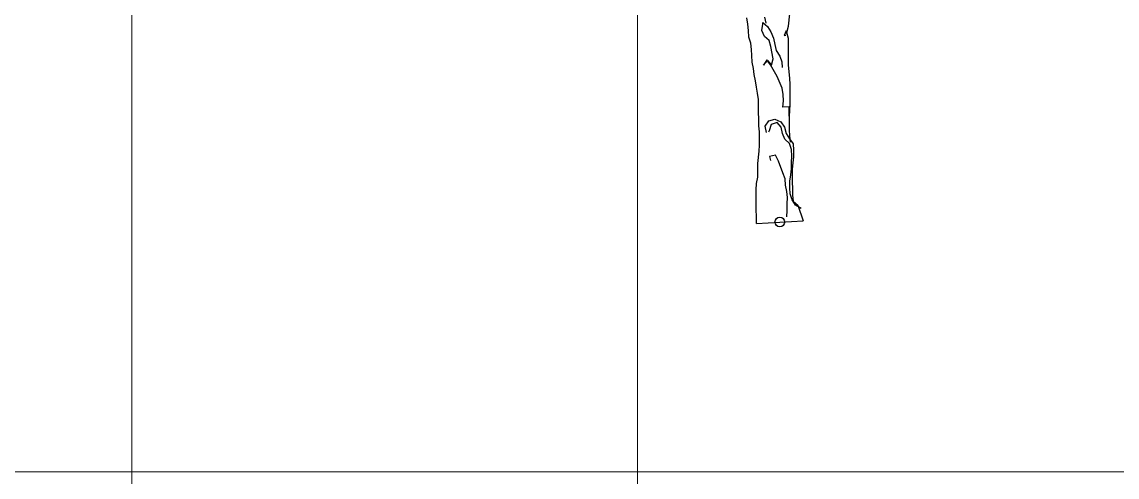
# Model space of a CAD drawing. Header units: millimetres. Extents: x 684983 to 685377, y 990360 to 990509.
# Drawn here: x 685189.542 to 685193.874, y 990432.018 to 990433.817 of the extents above; entities that cross this region are included whole.
import ezdxf

# ---------------------------------------------------------------- set-up
doc = ezdxf.new("R2010")
doc.units = ezdxf.units.MM
doc.layers.add('grid', color=8, linetype='Continuous', lineweight=9)
doc.layers.add('TEAK', color=7, linetype='Continuous')

# ---------------------------------------------------------------- blocks, each defined once
blk = doc.blocks.new('A$C25655A80')
for p, q in [((-0.1024, 0.5077), (-0.1053, 0.525)), ((-0.0543, 0.5105), (-0.0582, 0.5268)), ((0.0043, 0.5028), (0.0082, 0.5354)), ((-0.1014, 0.4913), (-0.1024, 0.5077)), ((-0.1005, 0.474), (-0.1014, 0.4913)), ((-0.0659, 0.4913), (-0.063, 0.5076)), ((-0.0592, 0.4759), (-0.0659, 0.4913)), ((-0.063, 0.5124), (-0.0505, 0.5018)), ((-0.063, 0.5076), (-0.063, 0.5124)), ((-0.0505, 0.5018), (-0.0419, 0.4874)), ((0.0004, 0.4864), (0.0043, 0.5028)), ((-0.0947, 0.4577), (-0.1005, 0.474)), ((-0.0467, 0.4653), (-0.0592, 0.4759)), ((-0.0419, 0.449), (-0.0467, 0.4653)), ((-0.0419, 0.4874), (-0.0351, 0.4711)), ((-0.0351, 0.4711), (-0.0313, 0.4547)), ((-0.0015, 0.4903), (-0.0073, 0.4778)), ((-0.0073, 0.4778), (-0.0024, 0.4787)), ((0.0014, 0.4787), (-0.0015, 0.4903)), ((0.0043, 0.4701), (0.0004, 0.4864)), ((0.0042, 0.3999), (0.0043, 0.4701)), ((-0.0928, 0.4413), (-0.0947, 0.4577)), ((-0.0919, 0.425), (-0.0928, 0.4413)), ((-0.0361, 0.4163), (-0.0419, 0.449)), ((-0.0313, 0.4547), (-0.0284, 0.4384)), ((-0.0284, 0.4384), (-0.0188, 0.424)), ((-0.091, 0.4077), (-0.0919, 0.425)), ((-0.0881, 0.3913), (-0.091, 0.4077)), ((-0.0525, 0.4144), (-0.0612, 0.4)), ((-0.0612, 0.4), (-0.0506, 0.4124)), ((-0.0429, 0.4009), (-0.0525, 0.4144)), ((-0.0506, 0.4124), (-0.04, 0.3999)), ((-0.04, 0.3999), (-0.0361, 0.4163)), ((-0.0188, 0.424), (-0.0131, 0.4086)), ((-0.0131, 0.4086), (-0.0121, 0.3941)), ((-0.0862, 0.375), (-0.0881, 0.3913)), ((-0.0256, 0.3701), (-0.0429, 0.4009)), ((0.008, 0.3653), (0.0042, 0.3999)), ((-0.0823, 0.3586), (-0.0862, 0.375)), ((-0.0795, 0.3423), (-0.0823, 0.3586)), ((-0.0122, 0.3394), (-0.0256, 0.3701)), ((0.009, 0.3489), (0.008, 0.3653)), ((0.0089, 0.297), (0.009, 0.3489)), ((-0.0776, 0.326), (-0.0795, 0.3423)), ((-0.0747, 0.3096), (-0.0776, 0.326)), ((-0.0093, 0.323), (-0.0122, 0.3394)), ((-0.0084, 0.3057), (-0.0093, 0.323)), ((-0.0747, 0.275), (-0.0747, 0.3096)), ((-0.0103, 0.2894), (-0.0084, 0.3057)), ((0.006, 0.2903), (-0.0103, 0.2894)), ((0.006, 0.273), (0.006, 0.2903)), ((0.007, 0.2644), (0.0089, 0.297)), ((-0.0738, 0.2587), (-0.0747, 0.275)), ((0.007, 0.2567), (0.006, 0.273)), ((0.0069, 0.2297), (0.007, 0.2644)), ((-0.0738, 0.2404), (-0.0738, 0.2587)), ((-0.0719, 0.224), (-0.0738, 0.2404)), ((-0.0575, 0.2394), (-0.0478, 0.2529)), ((-0.0536, 0.2221), (-0.0575, 0.2394)), ((-0.0478, 0.2529), (-0.0315, 0.2577)), ((-0.0411, 0.2432), (-0.0469, 0.2269)), ((-0.0257, 0.249), (-0.0411, 0.2432)), ((-0.0315, 0.2577), (-0.0161, 0.2509)), ((-0.0152, 0.2365), (-0.0257, 0.249)), ((-0.0161, 0.2509), (-0.0065, 0.2365)), ((-0.0113, 0.2201), (-0.0152, 0.2365)), ((-0.0065, 0.2365), (-0.0017, 0.2201)), ((-0.0719, 0.1894), (-0.0719, 0.224)), ((-0.0469, 0.2269), (-0.0479, 0.2231)), ((-0.0056, 0.2048), (-0.0113, 0.2201)), ((0.0069, 0.1932), (-0.0056, 0.2048)), ((-0.0017, 0.2201), (0.0069, 0.2057)), ((0.0079, 0.2134), (0.0069, 0.2297)), ((0.0069, 0.2057), (0.0165, 0.1922)), ((0.0098, 0.1971), (0.0079, 0.2134)), ((-0.0729, 0.1731), (-0.0719, 0.1894)), ((0.0127, 0.1778), (0.0069, 0.1932)), ((0.0136, 0.1605), (0.0127, 0.1778)), ((0.0165, 0.1922), (0.0175, 0.1759)), ((0.0175, 0.1759), (0.0174, 0.1586)), ((-0.0768, 0.1404), (-0.0729, 0.1731)), ((-0.0297, 0.1625), (-0.046, 0.1596)), ((-0.046, 0.1596), (-0.0431, 0.149)), ((-0.022, 0.1471), (-0.0297, 0.1625)), ((-0.0105, 0.1163), (-0.022, 0.1471)), ((0.0126, 0.1442), (0.0136, 0.1605)), ((0.0174, 0.1586), (0.0155, 0.1423)), ((-0.0768, 0.1049), (-0.0768, 0.1404)), ((-0.0047, 0.1), (-0.0105, 0.1163)), ((0.0107, 0.1105), (0.0126, 0.1269)), ((0.0126, 0.1269), (0.0126, 0.1442)), ((0.0155, 0.1423), (0.0145, 0.1259)), ((0.0145, 0.1259), (0.0145, 0.0913)), ((-0.0807, 0.0712), (-0.0797, 0.0876)), ((-0.0797, 0.0876), (-0.0768, 0.1049)), ((-0.0038, 0.0836), (-0.0047, 0.1)), ((0.0078, 0.0942), (0.0107, 0.1105)), ((0.0078, 0.0769), (0.0078, 0.0942)), ((0.0145, 0.0913), (0.0154, 0.075)), ((-0.0807, 0.0183), (-0.0807, 0.0712)), ((0.0001, 0.0673), (-0.0038, 0.0836)), ((0.002, 0.0509), (0.0001, 0.0673)), ((0.0087, 0.0606), (0.0078, 0.0769)), ((0.0145, 0.0452), (0.0087, 0.0606)), ((0.0154, 0.075), (0.0154, 0.0577)), ((0.001, 0.0346), (0.002, 0.0509)), ((0.001, 0.0173), (0.001, 0.0346)), ((0.0231, 0.0307), (0.0145, 0.0452)), ((0.0154, 0.0577), (0.0164, 0.0413)), ((0.0164, 0.0413), (0.0289, 0.0307)), ((0.0375, 0.0221), (0.0231, 0.0307)), ((0.0289, 0.0307), (0.043, -0.0101)), ((-0.0798, 0.001), (-0.0807, 0.0183)), ((-0.0798, -0.0172), (-0.0798, 0.001)), ((0, 0), (0.001, 0.0173))]:
    blk.add_line(p, q)
blk = doc.blocks.new('TR')
blk.add_line((-0.0606, -0.0024, 1.3453), (0.0622, 0.0048, 1.3453))
blk.add_circle((0.0008, 0.0012, 1.3453), 0.0128)
blk.add_blockref('A$C25655A80', (0.0192, 0.0148, 1.3453))

msp = doc.modelspace()

# ---------------------------------------------------------------- linework, layer by layer
at = {"layer": 'grid'}
for p, q in [((685189.9771, 990509.1548), (685189.9771, 990370.8996)), ((685191.9771, 990509.1548), (685191.9771, 990370.8996)), ((685221.1591, 990432.0381), (685118.727, 990432.0381))]:
    msp.add_line(p, q, dxfattribs=at)

# ---------------------------------------------------------------- block references
at = {"layer": 'TEAK', "xscale": 1.5, "yscale": 1.5, "zscale": 1.5}
msp.add_blockref('TR', (685192.5385, 990433.024, 98.002), dxfattribs=at)

doc.saveas('drawing.dxf')
